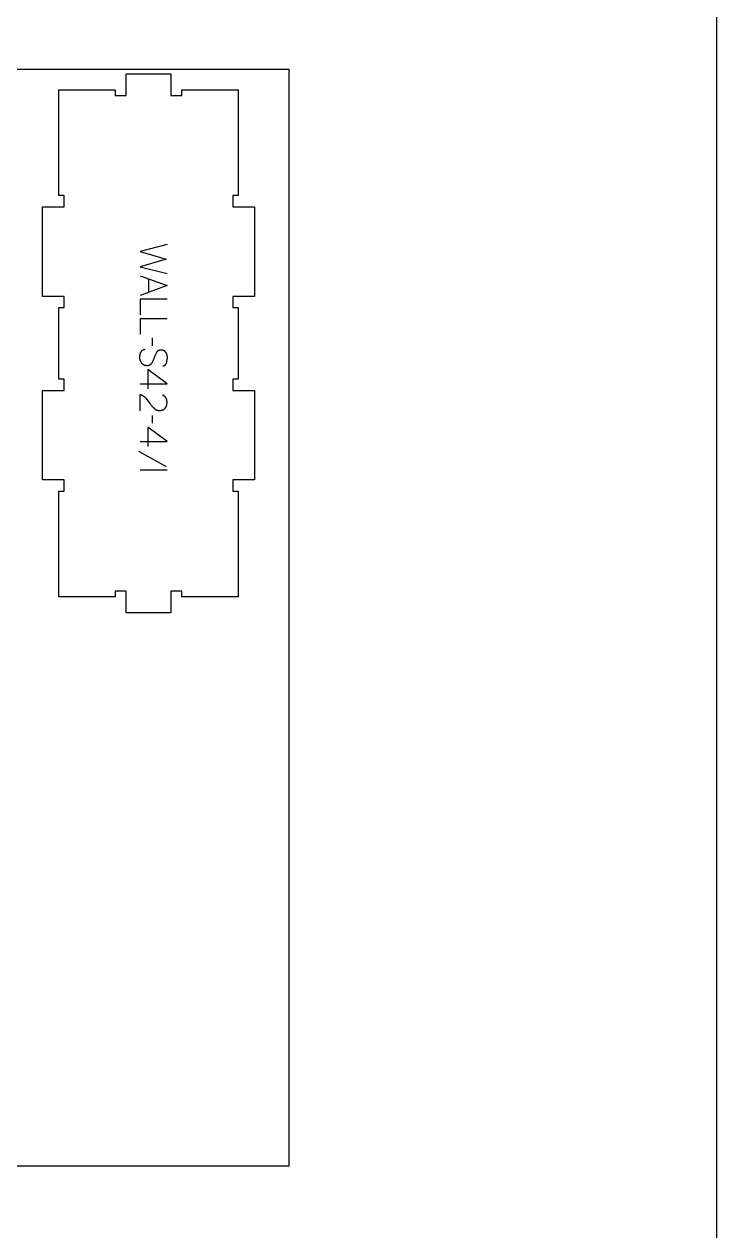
# Model space of a CAD drawing. Extents: x 0 to 4485, y 0 to 10771.
# Drawn here: x 2413 to 3183, y 4278 to 5619 of the extents above; entities that cross this region are included whole.
import ezdxf

# ---------------------------------------------------------------- set-up
doc = ezdxf.new("R2010")
doc.units = 0
for name, color, linetype in [('0_SHEET_SPRUCEPLY_2440X122', 1, 'CONTINUOUS'), ('1_ANYTOOL_1MMDEEP_LABELS_S', 2, 'CONTINUOUS'), ('4_ANYTOOL_CUTTHROUGH_OUTSI', 5, 'CONTINUOUS'), ('DONOTCUT', 7, 'CONTINUOUS')]:
    doc.layers.add(name, color=color, linetype=linetype)

msp = doc.modelspace()

# ---------------------------------------------------------------- linework, layer by layer
at = {"layer": '0_SHEET_SPRUCEPLY_2440X122'}
msp.add_lwpolyline([(2707.5, 5569.4), (2707.5, 4349.4), (267.5, 4349.4), (267.5, 5569.4)], close=True, dxfattribs=at)
at = {"layer": '1_ANYTOOL_1MMDEEP_LABELS_S', "color": 2}
for points in [[(2571.9, 5374.3), (2541.9, 5366.6), (2571, 5358.2), (2541.9, 5349.7), (2571.9, 5342.2)], [(2541.9, 5339.6), (2571.9, 5328.7), (2541.9, 5317.7)], [(2551.4, 5336.1), (2551.4, 5321.2)], [(2571.9, 5313.4), (2541.9, 5313.4), (2541.9, 5296.3)], [(2571.9, 5291.6), (2541.9, 5291.6), (2541.9, 5274.5)], [(2555.8, 5261.8), (2555.7, 5270.6)], [(2567.3, 5239.6), (2567.5, 5239.6), (2567.6, 5239.6), (2567.7, 5239.6), (2567.8, 5239.6), (2567.8, 5239.6), (2567.9, 5239.6), (2568, 5239.6), (2568.1, 5239.6), (2568.2, 5239.6), (2568.3, 5239.7), (2568.4, 5239.7), (2568.4, 5239.7), (2568.5, 5239.7), (2568.6, 5239.7), (2568.7, 5239.8), (2568.8, 5239.8), (2568.8, 5239.8), (2568.9, 5239.9), (2569, 5239.9), (2569.1, 5239.9), (2569.1, 5240), (2569.2, 5240), (2569.3, 5240), (2569.3, 5240.1), (2569.4, 5240.1), (2569.5, 5240.1), (2569.5, 5240.2), (2569.6, 5240.2), (2569.7, 5240.3), (2569.7, 5240.3), (2569.8, 5240.4), (2569.9, 5240.4), (2569.9, 5240.5), (2570, 5240.5), (2570, 5240.6), (2570.1, 5240.7), (2570.2, 5240.7), (2570.2, 5240.8), (2570.3, 5240.8), (2570.3, 5240.9), (2570.4, 5241), (2570.4, 5241), (2570.5, 5241.1), (2570.5, 5241.2), (2570.6, 5241.3), (2570.6, 5241.3), (2570.7, 5241.4), (2570.7, 5241.5), (2570.8, 5241.6), (2570.8, 5241.6), (2570.8, 5241.7), (2570.9, 5241.9), (2571, 5242.1), (2571.1, 5242.3), (2571.1, 5242.4), (2571.2, 5242.6), (2571.3, 5242.8), (2571.5, 5243.7), (2571.7, 5244.5), (2571.8, 5245.2), (2572, 5246), (2572, 5246.4), (2572.1, 5246.8), (2572.1, 5247.1), (2572.2, 5247.5), (2572.2, 5247.9), (2572.2, 5248.2), (2572.2, 5248.6), (2572.2, 5249), (2572.2, 5249.1), (2572.2, 5249.3), (2572.2, 5249.5), (2572.2, 5249.7), (2572.2, 5249.9), (2572.2, 5250.1), (2572.1, 5250.3), (2572.1, 5250.5), (2572.1, 5250.7), (2572, 5250.8), (2572, 5251), (2572, 5251.2), (2571.9, 5251.4), (2571.9, 5251.6), (2571.8, 5251.7), (2571.8, 5251.9), (2571.7, 5252.1), (2571.6, 5252.3), (2571.6, 5252.4), (2571.5, 5252.6), (2571.4, 5252.8), (2571.4, 5252.9), (2571.3, 5253.1), (2571.2, 5253.3), (2571.1, 5253.4), (2571, 5253.6), (2570.9, 5253.8), (2570.8, 5253.9), (2570.7, 5254.1), (2570.6, 5254.3), (2570.5, 5254.4), (2570.4, 5254.6), (2570.3, 5254.7), (2570.2, 5254.9), (2570, 5255), (2569.9, 5255.1), (2569.8, 5255.3), (2569.7, 5255.4), (2569.5, 5255.5), (2569.4, 5255.7), (2569.2, 5255.8), (2569.1, 5255.9), (2569, 5256), (2568.8, 5256.1), (2568.7, 5256.2), (2568.5, 5256.3), (2568.3, 5256.3), (2568.2, 5256.4), (2568, 5256.5), (2567.9, 5256.6), (2567.7, 5256.6), (2567.5, 5256.7), (2567.3, 5256.8), (2567.2, 5256.8), (2567, 5256.9), (2566.8, 5256.9), (2566.6, 5256.9), (2566.4, 5257), (2566.2, 5257), (2566, 5257), (2565.8, 5257), (2565.6, 5257), (2565.4, 5257), (2565.2, 5257.1), (2565, 5257), (2564.8, 5257), (2564.6, 5257), (2564.4, 5257), (2564.1, 5257), (2564, 5257), (2563.8, 5256.9), (2563.6, 5256.9), (2563.4, 5256.8), (2563.2, 5256.8), (2563, 5256.7), (2562.9, 5256.7), (2562.8, 5256.6), (2562.7, 5256.6), (2562.6, 5256.5), (2562.5, 5256.5), (2562.4, 5256.5), (2562.3, 5256.4), (2562.3, 5256.4), (2562.2, 5256.3), (2562.1, 5256.3), (2562, 5256.3), (2562, 5256.2), (2561.9, 5256.2), (2561.8, 5256.1), (2561.7, 5256.1), (2561.7, 5256), (2561.6, 5255.9), (2561.5, 5255.9), (2561.4, 5255.8), (2561.4, 5255.8), (2561.3, 5255.7), (2561.2, 5255.7), (2561.2, 5255.6), (2561.1, 5255.5), (2561, 5255.5), (2560.9, 5255.3), (2560.8, 5255.2), (2560.7, 5255), (2560.6, 5254.9), (2560.4, 5254.7), (2560.3, 5254.6), (2560.2, 5254.4), (2560.1, 5254.2), (2559.7, 5253.5), (2559.4, 5252.8), (2559, 5252), (2558.6, 5251.3), (2558.3, 5250.5), (2558, 5249.7), (2557.6, 5248.9), (2557.3, 5248.1), (2557, 5247.2), (2556.7, 5246.4), (2556.3, 5245.6), (2556, 5244.9), (2555.6, 5244.1), (2555.2, 5243.4), (2554.8, 5242.7), (2554.4, 5242), (2554.3, 5241.8), (2554.2, 5241.7), (2554, 5241.5), (2554, 5241.5), (2553.9, 5241.4), (2553.9, 5241.3), (2553.8, 5241.2), (2553.7, 5241.2), (2553.7, 5241.1), (2553.6, 5241), (2553.5, 5241), (2553.5, 5240.9), (2553.4, 5240.8), (2553.3, 5240.8), (2553.3, 5240.7), (2553.2, 5240.7), (2553.1, 5240.6), (2553, 5240.6), (2553, 5240.5), (2552.9, 5240.5), (2552.8, 5240.4), (2552.7, 5240.4), (2552.7, 5240.3), (2552.6, 5240.3), (2552.5, 5240.2), (2552.4, 5240.2), (2552.3, 5240.1), (2552.3, 5240.1), (2552.2, 5240.1), (2552.1, 5240), (2552, 5240), (2551.9, 5240), (2551.8, 5239.9), (2551.7, 5239.9), (2551.6, 5239.9), (2551.6, 5239.8), (2551.5, 5239.8), (2551.3, 5239.8), (2551.1, 5239.7), (2550.9, 5239.7), (2550.7, 5239.6), (2550.5, 5239.6), (2550.3, 5239.6), (2550.1, 5239.6), (2549.8, 5239.6), (2549.6, 5239.6), (2549.4, 5239.6), (2549.2, 5239.6), (2548.9, 5239.6), (2548.7, 5239.6), (2548.5, 5239.7), (2548.3, 5239.7), (2548, 5239.7), (2547.8, 5239.8), (2547.6, 5239.8), (2547.4, 5239.9), (2547.2, 5239.9), (2547, 5240), (2546.8, 5240), (2546.6, 5240.1), (2546.4, 5240.2), (2546.2, 5240.3), (2546, 5240.4), (2545.9, 5240.5), (2545.7, 5240.6), (2545.5, 5240.7), (2545.4, 5240.8), (2545.2, 5240.9), (2545, 5241), (2544.9, 5241.1), (2544.7, 5241.2), (2544.6, 5241.4), (2544.4, 5241.5), (2544.3, 5241.6), (2544.1, 5241.8), (2544, 5241.9), (2543.9, 5242.1), (2543.8, 5242.3), (2543.6, 5242.4), (2543.5, 5242.6), (2543.4, 5242.8), (2543.2, 5243.1), (2543, 5243.5), (2542.8, 5243.9), (2542.6, 5244.2), (2542.4, 5244.6), (2542.3, 5245), (2542.2, 5245.2), (2542.1, 5245.4), (2542.1, 5245.6), (2542, 5245.8), (2542, 5246), (2541.9, 5246.2), (2541.9, 5246.3), (2541.8, 5246.5), (2541.8, 5246.7), (2541.7, 5246.9), (2541.7, 5247.1), (2541.7, 5247.3), (2541.6, 5247.5), (2541.6, 5247.7), (2541.6, 5248.1), (2541.5, 5248.6), (2541.5, 5249), (2541.5, 5249.4), (2541.5, 5249.8), (2541.6, 5250.2), (2541.6, 5250.6), (2541.7, 5251), (2541.7, 5251.4), (2541.8, 5251.8), (2541.9, 5252.1), (2542, 5252.5), (2542.1, 5252.9), (2542.2, 5253.3), (2542.4, 5253.6), (2542.5, 5254), (2542.7, 5254.3), (2542.9, 5254.7), (2543.1, 5255), (2543.2, 5255.2), (2543.3, 5255.4), (2543.4, 5255.5), (2543.5, 5255.7), (2543.6, 5255.8), (2543.7, 5256), (2543.8, 5256.1), (2544, 5256.2), (2544.1, 5256.4), (2544.2, 5256.5), (2544.3, 5256.6), (2544.5, 5256.7), (2544.5, 5256.8), (2544.6, 5256.8), (2544.7, 5256.9), (2544.7, 5256.9), (2544.8, 5257), (2544.9, 5257), (2545, 5257.1), (2545, 5257.1), (2545.1, 5257.1), (2545.2, 5257.2), (2545.3, 5257.2), (2545.3, 5257.3), (2545.4, 5257.3), (2545.5, 5257.3), (2545.6, 5257.4), (2545.6, 5257.4), (2545.7, 5257.4), (2545.8, 5257.5), (2545.9, 5257.5), (2546, 5257.5), (2546.1, 5257.6), (2546.3, 5257.6), (2546.5, 5257.6), (2546.6, 5257.7), (2546.8, 5257.7), (2547, 5257.7), (2547.2, 5257.8), (2547.4, 5257.8), (2547.6, 5257.8), (2547.7, 5257.8)], [(2541.9, 5219.6), (2571.9, 5219.5), (2550.5, 5235.5)], [(2550.5, 5235.5), (2550.5, 5213.8)], [(2541.9, 5189.3), (2542, 5207.6), (2542.4, 5207.5), (2542.6, 5207.4), (2542.9, 5207.3), (2543.1, 5207.2), (2543.3, 5207.2), (2543.5, 5207.1), (2543.7, 5207), (2543.9, 5206.9), (2544.1, 5206.8), (2544.3, 5206.7), (2544.6, 5206.5), (2544.8, 5206.4), (2545, 5206.3), (2545.1, 5206.2), (2545.3, 5206.1), (2545.5, 5205.9), (2545.7, 5205.8), (2545.9, 5205.7), (2546.1, 5205.5), (2546.3, 5205.4), (2546.5, 5205.2), (2546.6, 5205.1), (2546.8, 5204.9), (2547, 5204.8), (2547.1, 5204.6), (2547.3, 5204.5), (2547.5, 5204.3), (2547.6, 5204.1), (2547.8, 5203.9), (2548.1, 5203.6), (2549.3, 5202.1), (2550.5, 5200.6), (2551.7, 5199.1), (2552.8, 5197.6), (2553.4, 5196.8), (2553.9, 5196.1), (2554.5, 5195.4), (2555.1, 5194.7), (2555.7, 5194), (2556.3, 5193.4), (2556.9, 5192.8), (2557.5, 5192.2), (2557.7, 5192), (2557.8, 5191.9), (2558, 5191.7), (2558.2, 5191.6), (2558.3, 5191.5), (2558.5, 5191.4), (2558.7, 5191.2), (2558.8, 5191.1), (2559, 5191), (2559.2, 5190.9), (2559.4, 5190.8), (2559.5, 5190.7), (2559.7, 5190.6), (2559.9, 5190.6), (2560.1, 5190.5), (2560.3, 5190.4), (2560.5, 5190.3), (2560.7, 5190.3), (2560.9, 5190.2), (2561.1, 5190.1), (2561.3, 5190.1), (2561.5, 5190), (2561.7, 5190), (2561.9, 5190), (2562.1, 5189.9), (2562.3, 5189.9), (2562.5, 5189.9), (2562.8, 5189.8), (2563, 5189.8), (2563.2, 5189.8), (2563.4, 5189.8), (2563.6, 5189.8), (2563.9, 5189.8), (2564.1, 5189.8), (2564.4, 5189.8), (2564.6, 5189.8), (2564.9, 5189.9), (2565.1, 5189.9), (2565.3, 5189.9), (2565.5, 5190), (2565.8, 5190), (2566, 5190.1), (2566.2, 5190.1), (2566.4, 5190.2), (2566.6, 5190.2), (2566.8, 5190.3), (2567, 5190.4), (2567.2, 5190.4), (2567.4, 5190.5), (2567.6, 5190.6), (2567.7, 5190.7), (2567.9, 5190.8), (2568.1, 5190.9), (2568.3, 5191), (2568.4, 5191.1), (2568.6, 5191.2), (2568.8, 5191.4), (2568.9, 5191.5), (2569.1, 5191.6), (2569.2, 5191.7), (2569.4, 5191.9), (2569.5, 5192), (2569.6, 5192.2), (2569.8, 5192.3), (2569.9, 5192.5), (2570, 5192.7), (2570.1, 5192.8), (2570.3, 5193), (2570.4, 5193.2), (2570.5, 5193.3), (2570.6, 5193.5), (2570.7, 5193.7), (2570.8, 5193.9), (2570.9, 5194), (2571, 5194.2), (2571.1, 5194.4), (2571.1, 5194.6), (2571.2, 5194.8), (2571.3, 5195), (2571.3, 5195.2), (2571.4, 5195.4), (2571.5, 5195.6), (2571.5, 5195.8), (2571.6, 5196), (2571.6, 5196.2), (2571.7, 5196.4), (2571.7, 5196.7), (2571.7, 5196.9), (2571.8, 5197.1), (2571.8, 5197.3), (2571.8, 5197.5), (2571.8, 5197.8), (2571.9, 5198), (2571.9, 5198.2), (2571.9, 5198.7), (2571.9, 5199.1), (2571.9, 5199.4), (2571.8, 5199.8), (2571.8, 5200.1), (2571.7, 5200.5), (2571.7, 5200.8), (2571.6, 5201.1), (2571.6, 5201.5), (2571.5, 5201.8), (2571.4, 5201.9), (2571.4, 5202.1), (2571.3, 5202.2), (2571.3, 5202.4), (2571.2, 5202.5), (2571.2, 5202.7), (2571.1, 5202.8), (2571, 5203), (2571, 5203.1), (2570.9, 5203.3), (2570.8, 5203.4), (2570.8, 5203.5), (2570.7, 5203.7), (2570.6, 5203.8), (2570.5, 5203.9), (2570.4, 5204.1), (2570.3, 5204.2), (2570.3, 5204.3), (2570.2, 5204.4), (2570.1, 5204.6), (2570, 5204.7), (2569.9, 5204.8), (2569.8, 5204.9), (2569.7, 5205), (2569.6, 5205.2), (2569.5, 5205.3), (2569.4, 5205.4), (2569.2, 5205.5), (2569.1, 5205.6), (2569, 5205.7), (2568.9, 5205.8), (2568.8, 5205.9), (2568.5, 5206.1), (2568.2, 5206.3), (2568, 5206.5), (2567.7, 5206.7), (2567.4, 5206.9), (2567.1, 5207), (2566.8, 5207.2)], [(2555.8, 5175.6), (2555.7, 5184.4)], [(2541.9, 5155.4), (2571.9, 5155.3), (2550.5, 5171.3)], [(2550.5, 5171.3), (2550.5, 5149.6)], [(2571.4, 5127.2), (2540.6, 5144.3)], [(2571.9, 5123.6), (2541.9, 5123.6)]]:
    msp.add_lwpolyline(points, dxfattribs=at)
at = {"layer": '4_ANYTOOL_CUTTHROUGH_OUTSI', "color": 5}
msp.add_lwpolyline([(2433.5, 5112.7), (2433.5, 5212.2), (2457.5, 5212.2), (2457.5, 5224.7), (2451.5, 5224.7), (2451.5, 5304.2), (2457.5, 5304.2), (2457.5, 5316.7), (2433.5, 5316.7), (2433.5, 5416.2), (2457.5, 5416.2), (2457.5, 5428.7), (2451.5, 5428.7), (2451.5, 5546.2), (2514, 5546.2), (2514, 5540.2), (2526.5, 5540.2), (2526.5, 5564.2), (2576, 5564.2), (2576, 5540.2), (2588.5, 5540.2), (2588.5, 5546.2), (2651, 5546.2), (2651, 5428.7), (2645, 5428.7), (2645, 5416.2), (2669, 5416.2), (2669, 5316.7), (2645, 5316.7), (2645, 5304.2), (2651, 5304.2), (2651, 5224.7), (2645, 5224.7), (2645, 5212.2), (2669, 5212.2), (2669, 5112.7), (2645, 5112.7), (2645, 5100.2), (2651, 5100.2), (2651, 4982.7), (2588.5, 4982.7), (2588.5, 4988.7), (2576, 4988.7), (2576, 4964.7), (2526.5, 4964.7), (2526.5, 4988.7), (2514, 4988.7), (2514, 4982.7), (2451.5, 4982.7), (2451.5, 5100.2), (2457.5, 5100.2), (2457.5, 5112.7)], close=True, dxfattribs=at)
at = {"layer": 'DONOTCUT'}
msp.add_lwpolyline([(0, 0), (3183.4, 0), (3183.4, 7593.4), (0, 7593.4)], close=True, dxfattribs=at)

doc.saveas('drawing.dxf')
